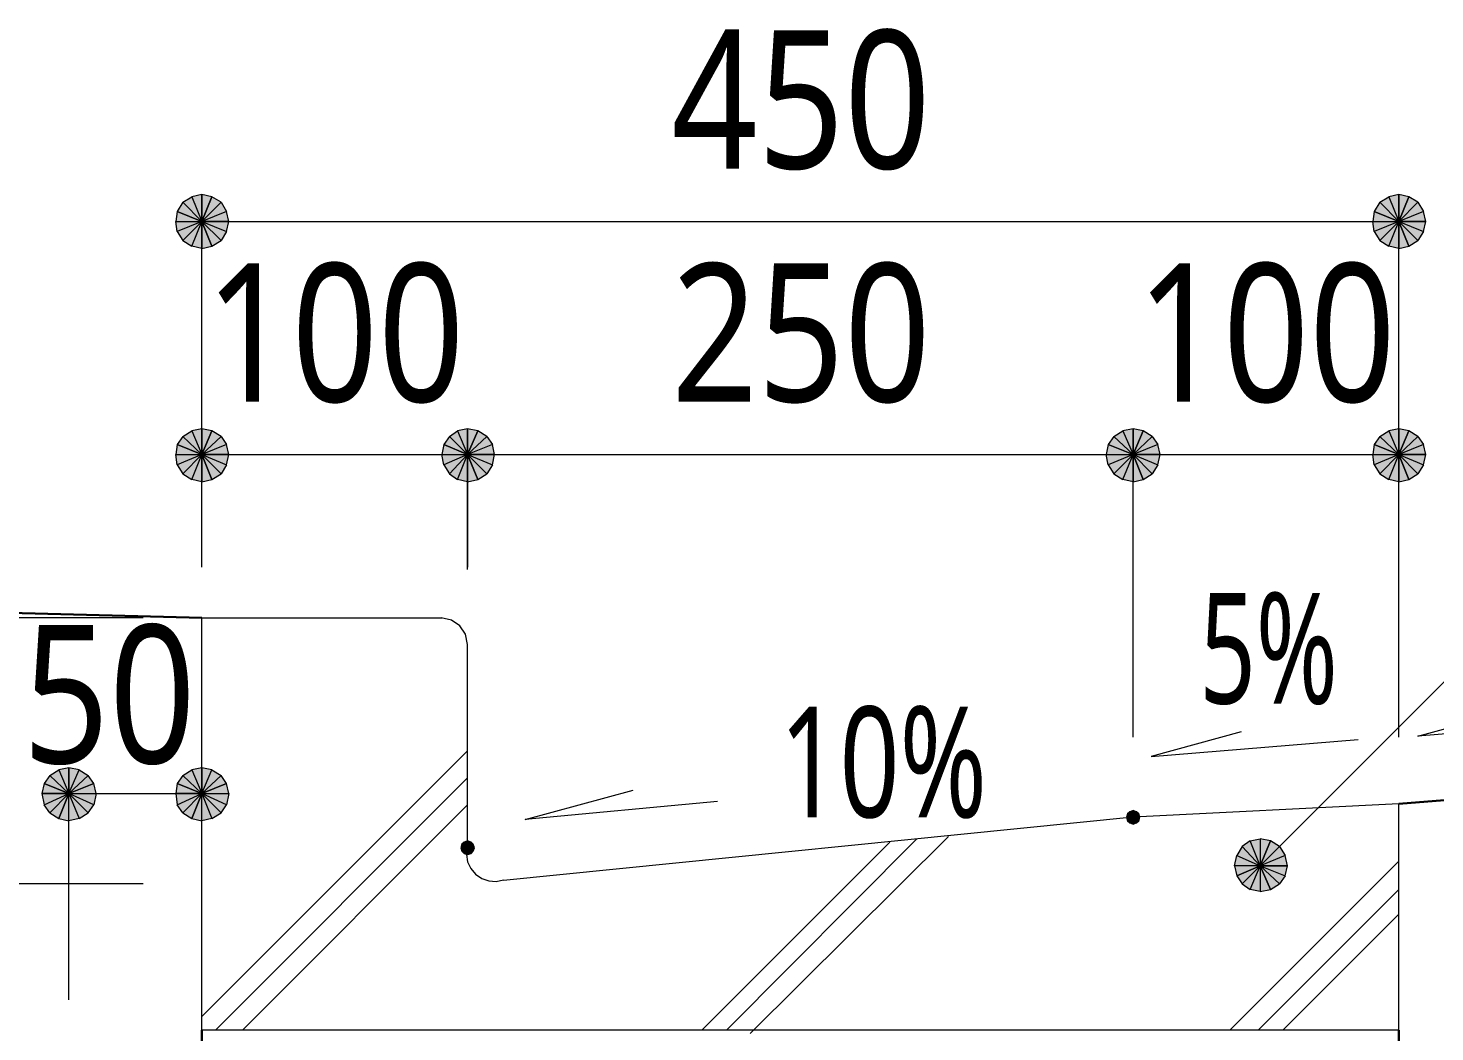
# Model space of a CAD drawing. Header units: millimetres. Extents: x 0 to 420, y 0 to 297.
# Drawn here: x 140.08 to 166.52, y 236.21 to 255.07 of the extents above; entities that cross this region are included whole.
import ezdxf
from ezdxf.enums import TextEntityAlignment as Align

# ---------------------------------------------------------------- set-up
doc = ezdxf.new("R2010")
doc.units = ezdxf.units.MM
doc.styles.add('kst32b', font='NotoSansJP-Variable.ttf')

msp = doc.modelspace()

# ---------------------------------------------------------------- hatches: boundary and pattern name
h = msp.add_hatch(color=7)
h.paths.add_polyline_path([(143.341, 251.947), (143.15, 251.904), (143.341, 251.439), (143.341, 251.947)])
h.paths.add_polyline_path([(143.15, 251.904), (143.341, 251.439), (142.981, 251.799), (143.15, 251.904)])
h.paths.add_polyline_path([(143.341, 251.439), (142.981, 251.799), (142.875, 251.629), (143.341, 251.439)])
for points in [[(143.531, 251.904), (143.341, 251.947), (143.341, 251.439), (143.531, 251.904)], [(166.031, 251.904), (165.841, 251.947), (165.841, 251.439), (166.031, 251.904)], [(143.531, 247.502), (143.341, 247.544), (143.341, 247.057), (143.531, 247.502)], [(148.527, 247.502), (148.336, 247.544), (148.336, 247.057), (148.527, 247.502)], [(161.036, 247.502), (160.846, 247.544), (160.846, 247.057), (161.036, 247.502)], [(166.031, 247.502), (165.841, 247.544), (165.841, 247.057), (166.031, 247.502)], [(140.377, 240.877), (140.335, 240.686), (140.843, 240.686), (140.377, 240.877)], [(142.875, 240.877), (142.854, 240.686), (143.341, 240.686), (142.875, 240.877)], [(160.846, 240.369), (160.782, 240.347), (160.74, 240.305), (160.719, 240.242), (160.74, 240.178), (160.782, 240.136), (160.846, 240.115), (160.909, 240.136), (160.951, 240.178), (160.972, 240.242), (160.951, 240.305), (160.909, 240.347), (160.846, 240.369)], [(148.336, 239.797), (148.272, 239.776), (148.23, 239.734), (148.209, 239.67), (148.23, 239.607), (148.272, 239.564), (148.336, 239.543), (148.4, 239.564), (148.442, 239.607), (148.463, 239.67), (148.442, 239.734), (148.4, 239.776), (148.336, 239.797)], [(162.793, 239.141), (162.899, 238.993), (163.237, 239.331), (162.793, 239.141)]]:
    msp.add_hatch(color=7).paths.add_polyline_path(points)
h = msp.add_hatch(color=7)
h.paths.add_polyline_path([(143.849, 251.439), (143.806, 251.629), (143.341, 251.439), (143.849, 251.439)])
h.paths.add_polyline_path([(143.806, 251.629), (143.341, 251.439), (143.701, 251.799), (143.806, 251.629)])
h.paths.add_polyline_path([(143.341, 251.439), (143.701, 251.799), (143.531, 251.904), (143.341, 251.439)])
h = msp.add_hatch(color=7)
h.paths.add_polyline_path([(165.841, 251.947), (165.65, 251.904), (165.841, 251.439), (165.841, 251.947)])
h.paths.add_polyline_path([(165.65, 251.904), (165.841, 251.439), (165.481, 251.799), (165.65, 251.904)])
h.paths.add_polyline_path([(165.841, 251.439), (165.481, 251.799), (165.375, 251.629), (165.841, 251.439)])
h = msp.add_hatch(color=7)
h.paths.add_polyline_path([(166.349, 251.439), (166.307, 251.629), (165.841, 251.439), (166.349, 251.439)])
h.paths.add_polyline_path([(166.307, 251.629), (165.841, 251.439), (166.201, 251.799), (166.307, 251.629)])
h.paths.add_polyline_path([(165.841, 251.439), (166.201, 251.799), (166.031, 251.904), (165.841, 251.439)])
h = msp.add_hatch(color=7)
h.paths.add_polyline_path([(142.875, 251.629), (142.854, 251.439), (143.341, 251.439), (142.875, 251.629)])
h.paths.add_polyline_path([(142.854, 251.439), (143.341, 251.439), (142.875, 251.248), (142.854, 251.439)])
h.paths.add_polyline_path([(143.341, 251.439), (142.875, 251.248), (142.981, 251.079), (143.341, 251.439)])
h = msp.add_hatch(color=7)
h.paths.add_polyline_path([(165.375, 251.629), (165.354, 251.439), (165.841, 251.439), (165.375, 251.629)])
h.paths.add_polyline_path([(165.354, 251.439), (165.841, 251.439), (165.375, 251.248), (165.354, 251.439)])
h.paths.add_polyline_path([(165.841, 251.439), (165.375, 251.248), (165.481, 251.079), (165.841, 251.439)])
h = msp.add_hatch(color=7)
h.paths.add_polyline_path([(142.981, 251.079), (143.15, 250.973), (143.341, 251.439), (142.981, 251.079)])
h.paths.add_polyline_path([(143.15, 250.973), (143.341, 251.439), (143.341, 250.931), (143.15, 250.973)])
h.paths.add_polyline_path([(143.341, 251.439), (143.341, 250.931), (143.531, 250.973), (143.341, 251.439)])
h = msp.add_hatch(color=7)
h.paths.add_polyline_path([(143.531, 250.973), (143.701, 251.079), (143.341, 251.439), (143.531, 250.973)])
h.paths.add_polyline_path([(143.701, 251.079), (143.341, 251.439), (143.806, 251.248), (143.701, 251.079)])
h.paths.add_polyline_path([(143.341, 251.439), (143.806, 251.248), (143.849, 251.439), (143.341, 251.439)])
h = msp.add_hatch(color=7)
h.paths.add_polyline_path([(165.481, 251.079), (165.65, 250.973), (165.841, 251.439), (165.481, 251.079)])
h.paths.add_polyline_path([(165.65, 250.973), (165.841, 251.439), (165.841, 250.931), (165.65, 250.973)])
h.paths.add_polyline_path([(165.841, 251.439), (165.841, 250.931), (166.031, 250.973), (165.841, 251.439)])
h = msp.add_hatch(color=7)
h.paths.add_polyline_path([(166.031, 250.973), (166.201, 251.079), (165.841, 251.439), (166.031, 250.973)])
h.paths.add_polyline_path([(166.201, 251.079), (165.841, 251.439), (166.307, 251.248), (166.201, 251.079)])
h.paths.add_polyline_path([(165.841, 251.439), (166.307, 251.248), (166.349, 251.439), (165.841, 251.439)])
h = msp.add_hatch(color=7)
h.paths.add_polyline_path([(143.341, 247.544), (143.15, 247.502), (143.341, 247.057), (143.341, 247.544)])
h.paths.add_polyline_path([(143.15, 247.502), (143.341, 247.057), (142.981, 247.396), (143.15, 247.502)])
h.paths.add_polyline_path([(143.341, 247.057), (142.981, 247.396), (142.875, 247.248), (143.341, 247.057)])
h = msp.add_hatch(color=7)
h.paths.add_polyline_path([(148.336, 247.544), (148.146, 247.502), (148.336, 247.057), (148.336, 247.544)])
h.paths.add_polyline_path([(148.146, 247.502), (148.336, 247.057), (147.997, 247.396), (148.146, 247.502)])
h.paths.add_polyline_path([(148.336, 247.057), (147.997, 247.396), (147.892, 247.248), (148.336, 247.057)])
h = msp.add_hatch(color=7)
h.paths.add_polyline_path([(160.846, 247.544), (160.655, 247.502), (160.846, 247.057), (160.846, 247.544)])
h.paths.add_polyline_path([(160.655, 247.502), (160.846, 247.057), (160.486, 247.396), (160.655, 247.502)])
h.paths.add_polyline_path([(160.846, 247.057), (160.486, 247.396), (160.38, 247.248), (160.846, 247.057)])
h = msp.add_hatch(color=7)
h.paths.add_polyline_path([(165.841, 247.544), (165.65, 247.502), (165.841, 247.057), (165.841, 247.544)])
h.paths.add_polyline_path([(165.65, 247.502), (165.841, 247.057), (165.481, 247.396), (165.65, 247.502)])
h.paths.add_polyline_path([(165.841, 247.057), (165.481, 247.396), (165.375, 247.248), (165.841, 247.057)])
h = msp.add_hatch(color=7)
h.paths.add_polyline_path([(142.875, 247.248), (142.854, 247.057), (143.341, 247.057), (142.875, 247.248)])
h.paths.add_polyline_path([(142.854, 247.057), (143.341, 247.057), (142.875, 246.867), (142.854, 247.057)])
h.paths.add_polyline_path([(143.341, 247.057), (142.875, 246.867), (142.981, 246.697), (143.341, 247.057)])
h = msp.add_hatch(color=7)
h.paths.add_polyline_path([(143.849, 247.057), (143.806, 247.248), (143.341, 247.057), (143.849, 247.057)])
h.paths.add_polyline_path([(143.806, 247.248), (143.341, 247.057), (143.701, 247.396), (143.806, 247.248)])
h.paths.add_polyline_path([(143.341, 247.057), (143.701, 247.396), (143.531, 247.502), (143.341, 247.057)])
h = msp.add_hatch(color=7)
h.paths.add_polyline_path([(147.892, 247.248), (147.849, 247.057), (148.336, 247.057), (147.892, 247.248)])
h.paths.add_polyline_path([(147.849, 247.057), (148.336, 247.057), (147.892, 246.867), (147.849, 247.057)])
h.paths.add_polyline_path([(148.336, 247.057), (147.892, 246.867), (147.997, 246.697), (148.336, 247.057)])
h = msp.add_hatch(color=7)
h.paths.add_polyline_path([(148.844, 247.057), (148.802, 247.248), (148.336, 247.057), (148.844, 247.057)])
h.paths.add_polyline_path([(148.802, 247.248), (148.336, 247.057), (148.696, 247.396), (148.802, 247.248)])
h.paths.add_polyline_path([(148.336, 247.057), (148.696, 247.396), (148.527, 247.502), (148.336, 247.057)])
h = msp.add_hatch(color=7)
h.paths.add_polyline_path([(160.38, 247.248), (160.337, 247.057), (160.846, 247.057), (160.38, 247.248)])
h.paths.add_polyline_path([(160.337, 247.057), (160.846, 247.057), (160.38, 246.867), (160.337, 247.057)])
h.paths.add_polyline_path([(160.846, 247.057), (160.38, 246.867), (160.486, 246.697), (160.846, 247.057)])
h = msp.add_hatch(color=7)
h.paths.add_polyline_path([(161.354, 247.057), (161.311, 247.248), (160.846, 247.057), (161.354, 247.057)])
h.paths.add_polyline_path([(161.311, 247.248), (160.846, 247.057), (161.205, 247.396), (161.311, 247.248)])
h.paths.add_polyline_path([(160.846, 247.057), (161.205, 247.396), (161.036, 247.502), (160.846, 247.057)])
h = msp.add_hatch(color=7)
h.paths.add_polyline_path([(165.375, 247.248), (165.354, 247.057), (165.841, 247.057), (165.375, 247.248)])
h.paths.add_polyline_path([(165.354, 247.057), (165.841, 247.057), (165.375, 246.867), (165.354, 247.057)])
h.paths.add_polyline_path([(165.841, 247.057), (165.375, 246.867), (165.481, 246.697), (165.841, 247.057)])
h = msp.add_hatch(color=7)
h.paths.add_polyline_path([(166.349, 247.057), (166.307, 247.248), (165.841, 247.057), (166.349, 247.057)])
h.paths.add_polyline_path([(166.307, 247.248), (165.841, 247.057), (166.201, 247.396), (166.307, 247.248)])
h.paths.add_polyline_path([(165.841, 247.057), (166.201, 247.396), (166.031, 247.502), (165.841, 247.057)])
h = msp.add_hatch(color=7)
h.paths.add_polyline_path([(142.981, 246.697), (143.15, 246.592), (143.341, 247.057), (142.981, 246.697)])
h.paths.add_polyline_path([(143.15, 246.592), (143.341, 247.057), (143.341, 246.549), (143.15, 246.592)])
h.paths.add_polyline_path([(143.341, 247.057), (143.341, 246.549), (143.531, 246.592), (143.341, 247.057)])
h = msp.add_hatch(color=7)
h.paths.add_polyline_path([(143.531, 246.592), (143.701, 246.697), (143.341, 247.057), (143.531, 246.592)])
h.paths.add_polyline_path([(143.701, 246.697), (143.341, 247.057), (143.806, 246.867), (143.701, 246.697)])
h.paths.add_polyline_path([(143.341, 247.057), (143.806, 246.867), (143.849, 247.057), (143.341, 247.057)])
h = msp.add_hatch(color=7)
h.paths.add_polyline_path([(147.997, 246.697), (148.146, 246.592), (148.336, 247.057), (147.997, 246.697)])
h.paths.add_polyline_path([(148.146, 246.592), (148.336, 247.057), (148.336, 246.549), (148.146, 246.592)])
h.paths.add_polyline_path([(148.336, 247.057), (148.336, 246.549), (148.527, 246.592), (148.336, 247.057)])
h = msp.add_hatch(color=7)
h.paths.add_polyline_path([(148.527, 246.592), (148.696, 246.697), (148.336, 247.057), (148.527, 246.592)])
h.paths.add_polyline_path([(148.696, 246.697), (148.336, 247.057), (148.802, 246.867), (148.696, 246.697)])
h.paths.add_polyline_path([(148.336, 247.057), (148.802, 246.867), (148.844, 247.057), (148.336, 247.057)])
h = msp.add_hatch(color=7)
h.paths.add_polyline_path([(160.486, 246.697), (160.655, 246.592), (160.846, 247.057), (160.486, 246.697)])
h.paths.add_polyline_path([(160.655, 246.592), (160.846, 247.057), (160.846, 246.549), (160.655, 246.592)])
h.paths.add_polyline_path([(160.846, 247.057), (160.846, 246.549), (161.036, 246.592), (160.846, 247.057)])
h = msp.add_hatch(color=7)
h.paths.add_polyline_path([(161.036, 246.592), (161.205, 246.697), (160.846, 247.057), (161.036, 246.592)])
h.paths.add_polyline_path([(161.205, 246.697), (160.846, 247.057), (161.311, 246.867), (161.205, 246.697)])
h.paths.add_polyline_path([(160.846, 247.057), (161.311, 246.867), (161.354, 247.057), (160.846, 247.057)])
h = msp.add_hatch(color=7)
h.paths.add_polyline_path([(165.481, 246.697), (165.65, 246.592), (165.841, 247.057), (165.481, 246.697)])
h.paths.add_polyline_path([(165.65, 246.592), (165.841, 247.057), (165.841, 246.549), (165.65, 246.592)])
h.paths.add_polyline_path([(165.841, 247.057), (165.841, 246.549), (166.031, 246.592), (165.841, 247.057)])
h = msp.add_hatch(color=7)
h.paths.add_polyline_path([(166.031, 246.592), (166.201, 246.697), (165.841, 247.057), (166.031, 246.592)])
h.paths.add_polyline_path([(166.201, 246.697), (165.841, 247.057), (166.307, 246.867), (166.201, 246.697)])
h.paths.add_polyline_path([(165.841, 247.057), (166.307, 246.867), (166.349, 247.057), (165.841, 247.057)])
h = msp.add_hatch(color=7)
h.paths.add_polyline_path([(140.843, 241.173), (140.653, 241.131), (140.843, 240.686), (140.843, 241.173)])
h.paths.add_polyline_path([(140.653, 241.131), (140.843, 240.686), (140.483, 241.025), (140.653, 241.131)])
h.paths.add_polyline_path([(140.843, 240.686), (140.483, 241.025), (140.377, 240.877), (140.843, 240.686)])
h = msp.add_hatch(color=7)
h.paths.add_polyline_path([(141.309, 240.877), (141.203, 241.025), (140.843, 240.686), (141.309, 240.877)])
h.paths.add_polyline_path([(141.203, 241.025), (140.843, 240.686), (141.034, 241.131), (141.203, 241.025)])
h.paths.add_polyline_path([(140.843, 240.686), (141.034, 241.131), (140.843, 241.173), (140.843, 240.686)])
h = msp.add_hatch(color=7)
h.paths.add_polyline_path([(143.341, 241.173), (143.15, 241.131), (143.341, 240.686), (143.341, 241.173)])
h.paths.add_polyline_path([(143.15, 241.131), (143.341, 240.686), (142.981, 241.025), (143.15, 241.131)])
h.paths.add_polyline_path([(143.341, 240.686), (142.981, 241.025), (142.875, 240.877), (143.341, 240.686)])
h = msp.add_hatch(color=7)
h.paths.add_polyline_path([(143.806, 240.877), (143.701, 241.025), (143.341, 240.686), (143.806, 240.877)])
h.paths.add_polyline_path([(143.701, 241.025), (143.341, 240.686), (143.531, 241.131), (143.701, 241.025)])
h.paths.add_polyline_path([(143.341, 240.686), (143.531, 241.131), (143.341, 241.173), (143.341, 240.686)])
h = msp.add_hatch(color=7)
h.paths.add_polyline_path([(140.335, 240.686), (140.377, 240.474), (140.843, 240.686), (140.335, 240.686)])
h.paths.add_polyline_path([(140.377, 240.474), (140.843, 240.686), (140.483, 240.326), (140.377, 240.474)])
h.paths.add_polyline_path([(140.843, 240.686), (140.483, 240.326), (140.653, 240.221), (140.843, 240.686)])
h = msp.add_hatch(color=7)
h.paths.add_polyline_path([(140.653, 240.221), (140.843, 240.178), (140.843, 240.686), (140.653, 240.221)])
h.paths.add_polyline_path([(140.843, 240.178), (140.843, 240.686), (141.034, 240.221), (140.843, 240.178)])
h.paths.add_polyline_path([(140.843, 240.686), (141.034, 240.221), (141.203, 240.326), (140.843, 240.686)])
h = msp.add_hatch(color=7)
h.paths.add_polyline_path([(141.203, 240.326), (141.309, 240.474), (140.843, 240.686), (141.203, 240.326)])
h.paths.add_polyline_path([(141.309, 240.474), (140.843, 240.686), (141.351, 240.686), (141.309, 240.474)])
h.paths.add_polyline_path([(140.843, 240.686), (141.351, 240.686), (141.309, 240.877), (140.843, 240.686)])
h = msp.add_hatch(color=7)
h.paths.add_polyline_path([(142.854, 240.686), (142.875, 240.474), (143.341, 240.686), (142.854, 240.686)])
h.paths.add_polyline_path([(142.875, 240.474), (143.341, 240.686), (142.981, 240.326), (142.875, 240.474)])
h.paths.add_polyline_path([(143.341, 240.686), (142.981, 240.326), (143.15, 240.221), (143.341, 240.686)])
h = msp.add_hatch(color=7)
h.paths.add_polyline_path([(143.15, 240.221), (143.341, 240.178), (143.341, 240.686), (143.15, 240.221)])
h.paths.add_polyline_path([(143.341, 240.178), (143.341, 240.686), (143.531, 240.221), (143.341, 240.178)])
h.paths.add_polyline_path([(143.341, 240.686), (143.531, 240.221), (143.701, 240.326), (143.341, 240.686)])
h = msp.add_hatch(color=7)
h.paths.add_polyline_path([(143.701, 240.326), (143.806, 240.474), (143.341, 240.686), (143.701, 240.326)])
h.paths.add_polyline_path([(143.806, 240.474), (143.341, 240.686), (143.849, 240.686), (143.806, 240.474)])
h.paths.add_polyline_path([(143.341, 240.686), (143.849, 240.686), (143.806, 240.877), (143.341, 240.686)])
h = msp.add_hatch(color=7)
h.paths.add_polyline_path([(163.428, 239.797), (163.237, 239.839), (163.237, 239.331), (163.428, 239.797)])
h.paths.add_polyline_path([(163.237, 239.839), (163.237, 239.331), (163.047, 239.797), (163.237, 239.839)])
h.paths.add_polyline_path([(163.237, 239.331), (163.047, 239.797), (162.899, 239.691), (163.237, 239.331)])
h = msp.add_hatch(color=7)
h.paths.add_polyline_path([(162.899, 239.691), (162.793, 239.522), (163.237, 239.331), (162.899, 239.691)])
h.paths.add_polyline_path([(162.793, 239.522), (163.237, 239.331), (162.751, 239.331), (162.793, 239.522)])
h.paths.add_polyline_path([(163.237, 239.331), (162.751, 239.331), (162.793, 239.141), (163.237, 239.331)])
h = msp.add_hatch(color=7)
h.paths.add_polyline_path([(163.745, 239.331), (163.703, 239.522), (163.237, 239.331), (163.745, 239.331)])
h.paths.add_polyline_path([(163.703, 239.522), (163.237, 239.331), (163.597, 239.691), (163.703, 239.522)])
h.paths.add_polyline_path([(163.237, 239.331), (163.597, 239.691), (163.428, 239.797), (163.237, 239.331)])
h = msp.add_hatch(color=7)
h.paths.add_polyline_path([(162.899, 238.993), (163.047, 238.887), (163.237, 239.331), (162.899, 238.993)])
h.paths.add_polyline_path([(163.047, 238.887), (163.237, 239.331), (163.237, 238.845), (163.047, 238.887)])
h.paths.add_polyline_path([(163.237, 239.331), (163.237, 238.845), (163.428, 238.887), (163.237, 239.331)])
h = msp.add_hatch(color=7)
h.paths.add_polyline_path([(163.428, 238.887), (163.597, 238.993), (163.237, 239.331), (163.428, 238.887)])
h.paths.add_polyline_path([(163.597, 238.993), (163.237, 239.331), (163.703, 239.141), (163.597, 238.993)])
h.paths.add_polyline_path([(163.237, 239.331), (163.703, 239.141), (163.745, 239.331), (163.237, 239.331)])

# ---------------------------------------------------------------- linework, layer by layer
at = {"lineweight": 13}
for points in [[(163.237, 239.331), (176.191, 252.285)], [(143.341, 244.941), (143.341, 251.439), (165.841, 251.439)], [(165.841, 241.745), (165.841, 251.439)], [(143.341, 247.057), (148.336, 247.057), (160.846, 247.057), (165.841, 247.057)], [(148.336, 244.898), (148.336, 247.057), (148.336, 244.941)], [(160.846, 241.745), (160.846, 247.057)], [(142.24, 243.988), (133.117, 243.988)], [(142.24, 238.993), (133.117, 238.993), (133.117, 243.988)], [(143.341, 236.241), (143.341, 243.988)], [(143.341, 243.988), (147.849, 243.988)], [(148.336, 243.491), (148.297, 243.684), (148.19, 243.842), (148.032, 243.949), (147.839, 243.988)], [(148.336, 239.67), (148.336, 243.48)], [(170.095, 242.083), (166.201, 241.766), (167.894, 242.231)], [(162.878, 241.85), (161.184, 241.385), (165.079, 241.702)], [(143.341, 236.495), (148.336, 241.49)], [(143.341, 237.342), (143.341, 241.194)], [(143.595, 236.241), (148.336, 240.982)], [(140.843, 236.813), (140.843, 240.686), (143.341, 240.686)], [(153.035, 240.538), (149.416, 240.199), (151.447, 240.75)], [(144.103, 236.241), (148.336, 240.474)], [(165.841, 240.496), (160.846, 240.242)], [(165.841, 236.241), (165.841, 240.496)], [(160.846, 240.242), (149.013, 239.056)], [(153.204, 236.241), (156.782, 239.839)], [(153.649, 236.178), (157.374, 239.882)], [(148.331, 239.683), (148.315, 239.542), (148.337, 239.405), (148.394, 239.279), (148.485, 239.17), (148.601, 239.09), (148.733, 239.045), (148.872, 239.037), (149.01, 239.066)], [(152.739, 236.241), (156.274, 239.776)], [(162.666, 236.241), (165.841, 239.416)], [(163.195, 236.241), (165.841, 238.887)], [(163.661, 236.241), (165.841, 238.421)], [(165.841, 236.241), (143.341, 236.241)]]:
    msp.add_lwpolyline(points, dxfattribs=at)
at = {"lineweight": 0}
for points in [[(143.341, 251.439), (142.981, 251.799), (142.875, 251.629)], [(143.15, 251.904), (143.341, 251.439), (142.981, 251.799)], [(143.341, 251.947), (143.15, 251.904), (143.341, 251.439)], [(143.531, 251.904), (143.341, 251.947), (143.341, 251.439)], [(143.341, 251.439), (143.701, 251.799), (143.531, 251.904)], [(143.806, 251.629), (143.341, 251.439), (143.701, 251.799)], [(165.841, 251.439), (165.481, 251.799), (165.375, 251.629)], [(165.65, 251.904), (165.841, 251.439), (165.481, 251.799)], [(165.841, 251.947), (165.65, 251.904), (165.841, 251.439)], [(166.031, 251.904), (165.841, 251.947), (165.841, 251.439)], [(165.841, 251.439), (166.201, 251.799), (166.031, 251.904)], [(166.307, 251.629), (165.841, 251.439), (166.201, 251.799)], [(142.875, 251.629), (142.854, 251.439), (143.341, 251.439)], [(143.849, 251.439), (143.806, 251.629), (143.341, 251.439)], [(165.375, 251.629), (165.354, 251.439), (165.841, 251.439)], [(166.349, 251.439), (166.307, 251.629), (165.841, 251.439)], [(142.854, 251.439), (143.341, 251.439), (142.875, 251.248)], [(143.341, 251.439), (142.875, 251.248), (142.981, 251.079)], [(142.981, 251.079), (143.15, 250.973), (143.341, 251.439)], [(143.15, 250.973), (143.341, 251.439), (143.341, 250.931)], [(143.341, 251.439), (143.341, 250.931), (143.531, 250.973)], [(143.531, 250.973), (143.701, 251.079), (143.341, 251.439)], [(143.701, 251.079), (143.341, 251.439), (143.806, 251.248)], [(143.341, 251.439), (143.806, 251.248), (143.849, 251.439)], [(165.354, 251.439), (165.841, 251.439), (165.375, 251.248)], [(165.841, 251.439), (165.375, 251.248), (165.481, 251.079)], [(165.481, 251.079), (165.65, 250.973), (165.841, 251.439)], [(165.65, 250.973), (165.841, 251.439), (165.841, 250.931)], [(165.841, 251.439), (165.841, 250.931), (166.031, 250.973)], [(166.031, 250.973), (166.201, 251.079), (165.841, 251.439)], [(166.201, 251.079), (165.841, 251.439), (166.307, 251.248)], [(165.841, 251.439), (166.307, 251.248), (166.349, 251.439)], [(143.341, 247.544), (143.15, 247.502), (143.341, 247.057)], [(143.531, 247.502), (143.341, 247.544), (143.341, 247.057)], [(148.336, 247.544), (148.146, 247.502), (148.336, 247.057)], [(148.527, 247.502), (148.336, 247.544), (148.336, 247.057)], [(160.846, 247.544), (160.655, 247.502), (160.846, 247.057)], [(161.036, 247.502), (160.846, 247.544), (160.846, 247.057)], [(165.841, 247.544), (165.65, 247.502), (165.841, 247.057)], [(166.031, 247.502), (165.841, 247.544), (165.841, 247.057)], [(142.875, 247.248), (142.854, 247.057), (143.341, 247.057)], [(143.341, 247.057), (142.981, 247.396), (142.875, 247.248)], [(143.15, 247.502), (143.341, 247.057), (142.981, 247.396)], [(143.341, 247.057), (143.701, 247.396), (143.531, 247.502)], [(143.806, 247.248), (143.341, 247.057), (143.701, 247.396)], [(143.849, 247.057), (143.806, 247.248), (143.341, 247.057)], [(147.892, 247.248), (147.849, 247.057), (148.336, 247.057)], [(148.336, 247.057), (147.997, 247.396), (147.892, 247.248)], [(148.146, 247.502), (148.336, 247.057), (147.997, 247.396)], [(148.336, 247.057), (148.696, 247.396), (148.527, 247.502)], [(148.802, 247.248), (148.336, 247.057), (148.696, 247.396)], [(148.844, 247.057), (148.802, 247.248), (148.336, 247.057)], [(160.38, 247.248), (160.337, 247.057), (160.846, 247.057)], [(160.846, 247.057), (160.486, 247.396), (160.38, 247.248)], [(160.655, 247.502), (160.846, 247.057), (160.486, 247.396)], [(160.846, 247.057), (161.205, 247.396), (161.036, 247.502)], [(161.311, 247.248), (160.846, 247.057), (161.205, 247.396)], [(161.354, 247.057), (161.311, 247.248), (160.846, 247.057)], [(165.375, 247.248), (165.354, 247.057), (165.841, 247.057)], [(165.841, 247.057), (165.481, 247.396), (165.375, 247.248)], [(165.65, 247.502), (165.841, 247.057), (165.481, 247.396)], [(165.841, 247.057), (166.201, 247.396), (166.031, 247.502)], [(166.307, 247.248), (165.841, 247.057), (166.201, 247.396)], [(166.349, 247.057), (166.307, 247.248), (165.841, 247.057)], [(142.854, 247.057), (143.341, 247.057), (142.875, 246.867)], [(143.341, 247.057), (142.875, 246.867), (142.981, 246.697)], [(142.981, 246.697), (143.15, 246.592), (143.341, 247.057)], [(143.15, 246.592), (143.341, 247.057), (143.341, 246.549)], [(143.341, 247.057), (143.341, 246.549), (143.531, 246.592)], [(143.531, 246.592), (143.701, 246.697), (143.341, 247.057)], [(143.701, 246.697), (143.341, 247.057), (143.806, 246.867)], [(143.341, 247.057), (143.806, 246.867), (143.849, 247.057)], [(147.849, 247.057), (148.336, 247.057), (147.892, 246.867)], [(148.336, 247.057), (147.892, 246.867), (147.997, 246.697)], [(147.997, 246.697), (148.146, 246.592), (148.336, 247.057)], [(148.146, 246.592), (148.336, 247.057), (148.336, 246.549)], [(148.336, 247.057), (148.336, 246.549), (148.527, 246.592)], [(148.527, 246.592), (148.696, 246.697), (148.336, 247.057)], [(148.696, 246.697), (148.336, 247.057), (148.802, 246.867)], [(148.336, 247.057), (148.802, 246.867), (148.844, 247.057)], [(160.337, 247.057), (160.846, 247.057), (160.38, 246.867)], [(160.846, 247.057), (160.38, 246.867), (160.486, 246.697)], [(160.486, 246.697), (160.655, 246.592), (160.846, 247.057)], [(160.655, 246.592), (160.846, 247.057), (160.846, 246.549)], [(160.846, 247.057), (160.846, 246.549), (161.036, 246.592)], [(161.036, 246.592), (161.205, 246.697), (160.846, 247.057)], [(161.205, 246.697), (160.846, 247.057), (161.311, 246.867)], [(160.846, 247.057), (161.311, 246.867), (161.354, 247.057)], [(165.354, 247.057), (165.841, 247.057), (165.375, 246.867)], [(165.841, 247.057), (165.375, 246.867), (165.481, 246.697)], [(165.481, 246.697), (165.65, 246.592), (165.841, 247.057)], [(165.65, 246.592), (165.841, 247.057), (165.841, 246.549)], [(165.841, 247.057), (165.841, 246.549), (166.031, 246.592)], [(166.031, 246.592), (166.201, 246.697), (165.841, 247.057)], [(166.201, 246.697), (165.841, 247.057), (166.307, 246.867)], [(165.841, 247.057), (166.307, 246.867), (166.349, 247.057)], [(140.843, 241.173), (140.653, 241.131), (140.843, 240.686)], [(140.843, 240.686), (141.034, 241.131), (140.843, 241.173)], [(143.341, 241.173), (143.15, 241.131), (143.341, 240.686)], [(143.341, 240.686), (143.531, 241.131), (143.341, 241.173)], [(140.843, 240.686), (140.483, 241.025), (140.377, 240.877)], [(140.653, 241.131), (140.843, 240.686), (140.483, 241.025)], [(141.203, 241.025), (140.843, 240.686), (141.034, 241.131)], [(141.309, 240.877), (141.203, 241.025), (140.843, 240.686)], [(143.341, 240.686), (142.981, 241.025), (142.875, 240.877)], [(143.15, 241.131), (143.341, 240.686), (142.981, 241.025)], [(143.701, 241.025), (143.341, 240.686), (143.531, 241.131)], [(143.806, 240.877), (143.701, 241.025), (143.341, 240.686)], [(140.377, 240.877), (140.335, 240.686), (140.843, 240.686)], [(140.335, 240.686), (140.377, 240.474), (140.843, 240.686)], [(140.377, 240.474), (140.843, 240.686), (140.483, 240.326)], [(140.843, 240.686), (140.483, 240.326), (140.653, 240.221)], [(140.653, 240.221), (140.843, 240.178), (140.843, 240.686)], [(140.843, 240.686), (141.351, 240.686), (141.309, 240.877)], [(140.843, 240.178), (140.843, 240.686), (141.034, 240.221)], [(140.843, 240.686), (141.034, 240.221), (141.203, 240.326)], [(141.203, 240.326), (141.309, 240.474), (140.843, 240.686)], [(141.309, 240.474), (140.843, 240.686), (141.351, 240.686)], [(142.875, 240.877), (142.854, 240.686), (143.341, 240.686)], [(142.854, 240.686), (142.875, 240.474), (143.341, 240.686)], [(142.875, 240.474), (143.341, 240.686), (142.981, 240.326)], [(143.341, 240.686), (142.981, 240.326), (143.15, 240.221)], [(143.15, 240.221), (143.341, 240.178), (143.341, 240.686)], [(143.341, 240.686), (143.849, 240.686), (143.806, 240.877)], [(143.341, 240.178), (143.341, 240.686), (143.531, 240.221)], [(143.341, 240.686), (143.531, 240.221), (143.701, 240.326)], [(143.701, 240.326), (143.806, 240.474), (143.341, 240.686)], [(143.806, 240.474), (143.341, 240.686), (143.849, 240.686)], [(160.846, 240.369), (160.782, 240.347), (160.74, 240.305), (160.719, 240.242), (160.74, 240.178), (160.782, 240.136), (160.846, 240.115), (160.909, 240.136), (160.951, 240.178), (160.972, 240.242), (160.951, 240.305), (160.909, 240.347)], [(163.237, 239.839), (163.237, 239.331), (163.047, 239.797)], [(163.428, 239.797), (163.237, 239.839), (163.237, 239.331)], [(148.336, 239.797), (148.272, 239.776), (148.23, 239.734), (148.209, 239.67), (148.23, 239.607), (148.272, 239.564), (148.336, 239.543), (148.4, 239.564), (148.442, 239.607), (148.463, 239.67), (148.442, 239.734), (148.4, 239.776)], [(162.899, 239.691), (162.793, 239.522), (163.237, 239.331)], [(163.237, 239.331), (163.047, 239.797), (162.899, 239.691)], [(163.237, 239.331), (163.597, 239.691), (163.428, 239.797)], [(163.703, 239.522), (163.237, 239.331), (163.597, 239.691)], [(162.793, 239.522), (163.237, 239.331), (162.751, 239.331)], [(163.237, 239.331), (162.751, 239.331), (162.793, 239.141)], [(162.793, 239.141), (162.899, 238.993), (163.237, 239.331)], [(162.899, 238.993), (163.047, 238.887), (163.237, 239.331)], [(163.047, 238.887), (163.237, 239.331), (163.237, 238.845)], [(163.745, 239.331), (163.703, 239.522), (163.237, 239.331)], [(163.237, 239.331), (163.237, 238.845), (163.428, 238.887)], [(163.428, 238.887), (163.597, 238.993), (163.237, 239.331)], [(163.597, 238.993), (163.237, 239.331), (163.703, 239.141)], [(163.237, 239.331), (163.703, 239.141), (163.745, 239.331)]]:
    msp.add_lwpolyline(points, close=True, dxfattribs=at)
at = {"lineweight": 30}
for points in [[(126.217, 244.433), (143.341, 243.988)], [(186.436, 242.147), (165.841, 240.496)], [(165.841, 235.246), (140.843, 235.246), (140.843, 230.23), (165.841, 230.23), (165.841, 236.241)], [(143.341, 235.246), (143.341, 236.241)]]:
    msp.add_lwpolyline(points, dxfattribs=at)

# ---------------------------------------------------------------- texts
at = {"style": 'kst32b'}
for s, height, p, p2 in [('450', 2.5989, (152.167, 252.434), (157.04, 252.434)), ('100', 2.5989, (143.404, 248.052), (148.277, 248.052)), ('250', 2.5989, (152.167, 248.052), (157.04, 248.052)), ('100', 2.5989, (160.909, 248.052), (165.782, 248.052)), ('5%', 2.0791, (162.094, 242.379), (164.693, 242.379)), ('50', 2.5989, (139.975, 241.258), (143.224, 241.258)), ('10%', 2.0791, (154.199, 240.242), (158.098, 240.242))]:
    msp.add_text(s, height=height, dxfattribs=at).set_placement(p, p2, align=Align.FIT)

doc.saveas('drawing.dxf')
